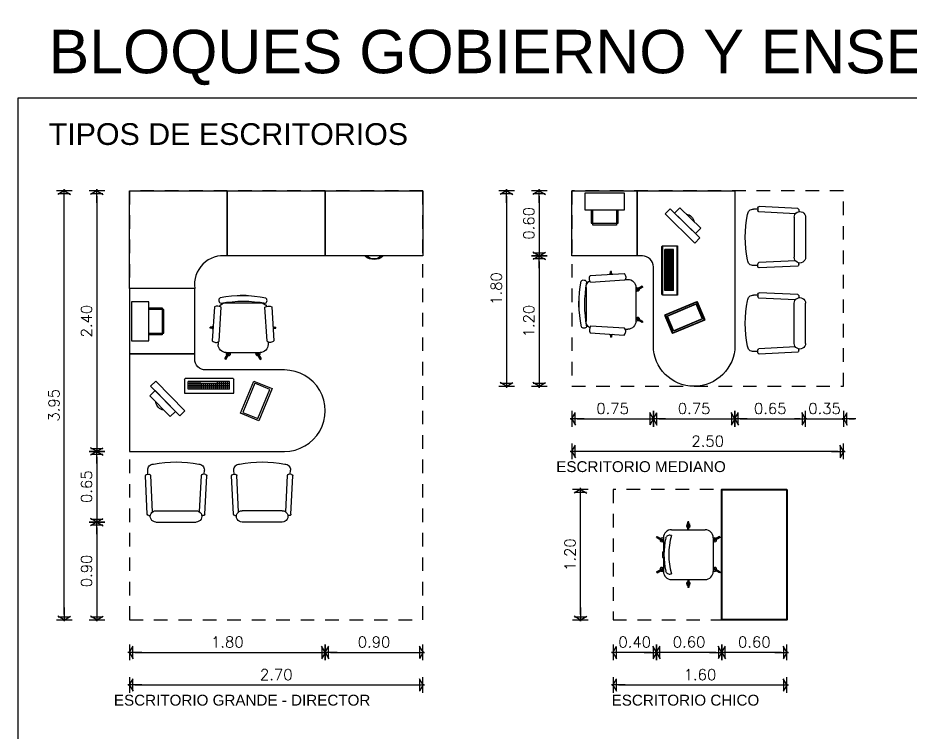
# Model space of a CAD drawing. Header units: millimetres. Extents: x 0 to 53.7, y -32.2 to -5.1.
# Drawn here: x 0.01 to 8.22, y -11.71 to -5.14 of the extents above; entities that cross this region are included whole.
import ezdxf

# ---------------------------------------------------------------- set-up
doc = ezdxf.new("R2010")
doc.units = ezdxf.units.MM
doc.header["$MEASUREMENT"] = 0
doc.linetypes.add('HIDDEN2', pattern=[0.1875, 0.125, -0.0625])
for name, color, linetype in [('Cot', 8, 'Continuous'), ('Mob', 8, 'Continuous'), ('Proy', 9, 'HIDDEN2'), ('Tex', 2, 'Continuous')]:
    doc.layers.add(name, color=color, linetype=linetype)
doc.styles.add('ARIAL', font='arial.ttf')
doc.styles.add('ROMANS', font='romans.shx')
doc.dimstyles.new('PAÑO', dxfattribs={"dimscale": 0.5, "dimtxt": 0.2, "dimasz": 0.1, "dimexe": 0.18, "dimexo": 0.0625, "dimgap": 0.09, "dimtad": 1, "dimzin": 0, "dimdsep": 46, "dimtxsty": 'ROMANS', "dimblk1": 'COTP', "dimblk2": 'COTP', "dimsah": 1, "dimcen": 0.09, "dimse1": 1, "dimse2": 1, "dimclrd": 256, "dimclrt": 2, "dimaunit": 1, "dimadec": 0, "dimazin": 0, "dimtfac": 1, "dimtix": 1, "dimtmove": 2, "dimatfit": 0, "dimldrblk": 'COTP', "dimfxl": 0.18, "dimtolj": 1, "dimtzin": 0, "dimarcsym": 0})

# ---------------------------------------------------------------- blocks, each defined once
blk = doc.blocks.new('oficina2')
for p, q in [((2.6112, -0.1577), (2.61, -0.1822)), ((2.9781, -0.1638), (2.624, -0.1461)), ((2.6106, -0.1699), (2.5721, -0.168)), ((2.9566, -0.2118), (2.6216, -0.195)), ((2.9459, -0.2437), (2.9459, -0.6128)), ((2.9897, -0.1767), (2.9891, -0.1889)), ((3.05, -0.2437), (3.05, -0.6128)), ((1.7291, -0.9533), (1.7291, -0.5133)), ((1.7556, -0.9189), (1.7556, -0.5409)), ((1.8276, -0.5409), (1.7556, -0.5409)), ((1.8276, -0.5589), (1.7556, -0.5589)), ((1.7736, -0.9189), (1.7736, -0.5409)), ((1.7916, -0.9189), (1.7916, -0.5409)), ((1.8096, -0.9189), (1.8096, -0.5409)), ((1.8276, -0.9189), (1.8276, -0.5409)), ((1.8276, -0.5769), (1.7556, -0.5769)), ((1.8276, -0.5949), (1.7556, -0.5949)), ((1.8276, -0.6129), (1.7556, -0.6129)), ((1.8276, -0.6309), (1.7556, -0.6309)), ((1.8276, -0.6489), (1.7556, -0.6489)), ((2.9566, -0.6447), (2.6216, -0.6615)), ((1.8276, -0.6669), (1.7736, -0.6669)), ((1.8276, -0.6849), (1.7736, -0.6849)), ((1.8276, -0.7029), (1.7736, -0.7029)), ((1.8276, -0.7209), (1.7736, -0.7209)), ((2.6106, -0.6866), (2.5721, -0.6885)), ((2.6112, -0.6988), (2.61, -0.6744)), ((2.9781, -0.6927), (2.624, -0.7104)), ((2.9897, -0.6798), (2.989, -0.6656)), ((1.2652, -0.7424), (1.2545, -0.7424)), ((1.2545, -0.7699), (1.2545, -0.7424)), ((1.2652, -0.7692), (1.2652, -0.7424)), ((1.3911, -0.8157), (1.4155, -0.8157)), ((1.8276, -0.8109), (1.7556, -0.8109)), ((1.8276, -0.7389), (1.7736, -0.7389)), ((1.8276, -0.7569), (1.7736, -0.7569)), ((1.8276, -0.7749), (1.7736, -0.7749)), ((1.8276, -0.7929), (1.7736, -0.7929)), ((1.0305, -0.8894), (1.0305, -1.167)), ((1.5474, -0.8772), (1.4893, -0.9108)), ((1.5527, -0.8865), (1.4893, -0.9231)), ((1.4893, -0.8894), (1.4893, -1.2007)), ((1.5527, -0.8865), (1.5474, -0.8772)), ((1.8276, -0.8289), (1.7556, -0.8289)), ((1.8276, -0.8469), (1.7556, -0.8469)), ((1.8276, -0.8649), (1.7556, -0.8649)), ((1.8276, -0.8829), (1.7556, -0.8829)), ((1.8276, -0.9009), (1.7556, -0.9009)), ((1.8276, -0.9189), (1.7556, -0.9189)), ((2.6106, -0.9624), (2.5721, -0.9605)), ((2.6112, -0.9501), (2.61, -0.9746)), ((2.9781, -0.9563), (2.624, -0.9385)), ((2.9897, -0.9691), (2.989, -0.9834)), ((0.9601, -1.0178), (0.967, -1.0178)), ((0.9601, -1.0178), (0.9601, -1.0723)), ((2.9566, -1.0043), (2.6216, -0.9875)), ((2.9459, -1.4052), (2.9459, -1.0362)), ((3.05, -1.4052), (3.05, -1.0362)), ((0.9601, -1.0723), (0.9673, -1.0723)), ((1.0305, -1.0723), (1.0305, -1.2007)), ((1.5527, -1.2036), (1.4893, -1.167)), ((1.5474, -1.2129), (1.4893, -1.1793)), ((1.5527, -1.2036), (1.5474, -1.2129)), ((1.3911, -1.2744), (1.4155, -1.2744)), ((1.2545, -1.3202), (1.2545, -1.3477)), ((1.2652, -1.3477), (1.2545, -1.3477)), ((1.2652, -1.3209), (1.2652, -1.3477)), ((2.6112, -1.4913), (2.61, -1.4668)), ((2.9566, -1.4372), (2.6216, -1.454)), ((2.9897, -1.4723), (2.9891, -1.4601)), ((2.6106, -1.479), (2.5721, -1.481)), ((2.9781, -1.4851), (2.624, -1.5029))]:
    blk.add_line(p, q)
for points in [[(0, 0), (0, -0.9), (0.6, -0.9, -0.497335), (0.9, -0.6), (0.9, 0)], [(1.5, 0), (2.4, 0), (2.4, -1.425, -1), (1.65, -1.425), (1.65, -0.7, 0.414214), (1.55, -0.6), (1.5, -0.6)], [(1.0726, -0.8439, -0.281793), (1.0696, -0.7814), (1.3812, -0.762, -0.418015), (1.3851, -0.8243)], [(0.986, -0.8331, -0.667091), (1.035, -0.8428, 0.088922), (1.035, -1.2524, -0.527589), (0.9878, -1.2532, -0.095477)], [(1.0726, -1.2462, 0.281793), (1.0696, -1.3087), (1.3812, -1.3281, 0.418015), (1.3851, -1.2657)]]:
    blk.add_lwpolyline(points, format="xyb", close=True)
for points in [[(0.9, 0), (1.5, 0), (1.5, -0.6), (0.9, -0.6)], [(1.0223, -0.1792), (1.0223, -0.0192), (1.3823, -0.0192), (1.3823, -0.1792)], [(1.7527, -0.2411), (1.7985, -0.1945), (2.0722, -0.4633), (2.0264, -0.51)], [(1.8395, -0.2348), (1.8879, -0.1856), (2.0795, -0.3738), (2.0311, -0.423)], [(0, -0.9), (0, -1.8), (0.6, -1.8), (0.6, -0.9)], [(1.7528, -1.1449), (1.8217, -1.3112), (2.1173, -1.1887), (2.0484, -1.0224)], [(2.0403, -1.042), (2.0977, -1.1806), (1.8298, -1.2916), (1.7724, -1.1531)], [(0, -1.8), (0, -2.7), (0.6, -2.7), (0.6, -1.8)]]:
    blk.add_lwpolyline(points, close=True)
for points in [[(1.0783, -0.1792), (1.0783, -0.2992), (1.3263, -0.2992), (1.3263, -0.1792)], [(1.3103, -0.1792), (1.3103, -0.3152), (1.0943, -0.3152), (1.0943, -0.1792)], [(1.7362, -0.5062), (1.8648, -0.5062), (1.8648, -0.9604), (1.7362, -0.9604)]]:
    blk.add_lwpolyline(points)
at = {"elevation": -0.2125}
blk.add_lwpolyline([(0.603, -2.1685), (0.603, -2.1895, -0.364124), (0.603, -2.3105), (0.603, -2.3315, 0.368623)], format="xyb", close=True, dxfattribs=at)
for centre, radius, start, end in [((2.6234, -0.1583), 0.0122, 87.1286, 177.1286), ((2.9775, -0.1761), 0.0122, 357.1286, 87.1286), ((1.9358, -0.3279), 0.0849, 9.57741, 82.3921), ((3.513, -0.4283), 1.0171, 168.17072, 191.82928), ((2.5695, -0.22), 0.0521, 87.1286, 179.73117), ((2.6222, -0.1828), 0.0122, 177.1286, 267.1286), ((2.9979, -0.2435), 0.0521, 359.73117, 180.26883), ((1.7362, -0.5133), 0.00708, 90, 180), ((2.5695, -0.6365), 0.0521, 180.26883, 272.8714), ((2.9979, -0.613), 0.0521, 179.73117, 0.26883), ((2.6222, -0.6737), 0.0122, 92.8714, 182.8714), ((2.6234, -0.6982), 0.0122, 182.8714, 272.8714), ((2.9775, -0.6805), 0.0122, 272.8714, 2.8714), ((1.2599, -0.779), 0.0182, 107.10464, 152.1172), ((1.2599, -0.779), 0.0182, 35.03547, 72.89536), ((1.4155, -0.8894), 0.0737, 0, 90), ((1.1042, -0.8894), 0.0737, 122.39916, 180), ((1.5024, -0.9093), 0.0183, 46.95214, 136.08365), ((1.5024, -0.9093), 0.0183, 226.95214, 13.00017), ((1.7362, -0.9533), 0.00708, 180, 270), ((2.5695, -1.0125), 0.0521, 87.1286, 179.73117), ((2.6222, -0.9752), 0.0122, 177.1286, 267.1286), ((2.6234, -0.9508), 0.0122, 87.1286, 177.1286), ((2.9979, -1.0359), 0.0521, 359.73117, 180.26883), ((2.9775, -0.9685), 0.0122, 357.1286, 87.1286), ((3.513, -1.2207), 1.0171, 168.17072, 191.82928), ((1.1042, -1.2007), 0.0737, 180, 237.60084), ((1.4155, -1.2007), 0.0737, 270, 0), ((1.5024, -1.1808), 0.0183, 223.91635, 313.04786), ((1.5024, -1.1808), 0.0183, 346.99983, 133.04786), ((1.2599, -1.311), 0.0182, 207.8828, 252.89536), ((1.2599, -1.311), 0.0182, 287.10464, 324.96453), ((2.5695, -1.429), 0.0521, 180.26883, 272.8714), ((2.6222, -1.4662), 0.0122, 92.8714, 182.8714), ((2.9979, -1.4055), 0.0521, 179.73117, 0.26883), ((2.9775, -1.4729), 0.0122, 272.8714, 2.8714), ((2.6234, -1.4907), 0.0122, 182.8714, 272.8714)]:
    blk.add_arc(centre, radius, start, end)
blk = doc.blocks.new('COTP')
at = {"color": 0}
for p, q in [((-2.24, 0), (0.28, 0)), ((0, -1.45), (0, 1.45))]:
    blk.add_line(p, q, dxfattribs=at)
at = {"color": 2}
for p, q in [((0.1, -0.17), (-0.67, 1.16)), ((0.1, 0.17), (-0.67, -1.16)), ((-0.56, -1.11), (-0.56, 1.11))]:
    blk.add_line(p, q, dxfattribs=at)
blk = doc.blocks.new('*D511')
at = {"layer": 'Cot', "lineweight": -2, "transparency": 16777216}
blk.add_line((0.7332, -6.7778), (0.7332, -9.0778), dxfattribs=at)
at = {"layer": 'Defpoints', "color": 0, "transparency": 16777216}
for p in [(1.0332, -6.7278), (0.7332, -9.1278), (1.0332, -9.1278)]:
    blk.add_point(p, dxfattribs=at)
at = {"layer": 'Cot', "lineweight": -2, "transparency": 16777216, "xscale": 0.05, "yscale": 0.05, "zscale": 0.05}
for p, rotation in [((0.7332, -6.7278), 90), ((0.7332, -9.1278), 270)]:
    blk.add_blockref('COTP', p, dxfattribs=dict(at, rotation=rotation))
at = {"layer": 'Cot', "color": 2, "transparency": 16777216, "insert": (0.6382, -7.9278), "char_height": 0.1, "attachment_point": 5, "rotation": 90, "style": 'ROMANS'}
blk.add_mtext('\\A1;2.40', dxfattribs=at)
blk = doc.blocks.new('*D512')
at = {"layer": 'Cot', "lineweight": -2, "transparency": 16777216}
blk.add_line((0.7332, -9.1778), (0.7332, -9.7278), dxfattribs=at)
at = {"layer": 'Defpoints', "color": 0, "transparency": 16777216}
for p in [(1.0332, -9.1278), (0.7332, -9.7778), (1.4614, -9.7778)]:
    blk.add_point(p, dxfattribs=at)
at = {"layer": 'Cot', "lineweight": -2, "transparency": 16777216, "xscale": 0.05, "yscale": 0.05, "zscale": 0.05}
for p, rotation in [((0.7332, -9.1278), 90), ((0.7332, -9.7778), 270)]:
    blk.add_blockref('COTP', p, dxfattribs=dict(at, rotation=rotation))
at = {"layer": 'Cot', "color": 2, "transparency": 16777216, "insert": (0.6382, -9.4528), "char_height": 0.1, "attachment_point": 5, "rotation": 90, "style": 'ROMANS'}
blk.add_mtext('\\A1;0.65', dxfattribs=at)
blk = doc.blocks.new('*D513')
at = {"layer": 'Cot', "lineweight": -2, "transparency": 16777216}
blk.add_line((0.7332, -9.8278), (0.7332, -10.6278), dxfattribs=at)
at = {"layer": 'Defpoints', "color": 0, "transparency": 16777216}
for p in [(1.4614, -9.7778), (0.7332, -10.6778), (1.0332, -10.6778)]:
    blk.add_point(p, dxfattribs=at)
at = {"layer": 'Cot', "lineweight": -2, "transparency": 16777216, "xscale": 0.05, "yscale": 0.05, "zscale": 0.05}
for p, rotation in [((0.7332, -9.7778), 90), ((0.7332, -10.6778), 270)]:
    blk.add_blockref('COTP', p, dxfattribs=dict(at, rotation=rotation))
at = {"layer": 'Cot', "color": 2, "transparency": 16777216, "insert": (0.6382, -10.2278), "char_height": 0.1, "attachment_point": 5, "rotation": 90, "style": 'ROMANS'}
blk.add_mtext('\\A1;0.90', dxfattribs=at)
blk = doc.blocks.new('*D514')
at = {"layer": 'Cot', "lineweight": -2, "transparency": 16777216}
blk.add_line((0.4332, -10.6278), (0.4332, -6.7778), dxfattribs=at)
at = {"layer": 'Defpoints', "color": 0, "transparency": 16777216}
for p in [(0.4332, -6.7278), (1.0332, -6.7278), (1.0332, -10.6778)]:
    blk.add_point(p, dxfattribs=at)
at = {"layer": 'Cot', "lineweight": -2, "transparency": 16777216, "xscale": 0.05, "yscale": 0.05, "zscale": 0.05}
for p, rotation in [((0.4332, -6.7278), 90), ((0.4332, -10.6778), 270)]:
    blk.add_blockref('COTP', p, dxfattribs=dict(at, rotation=rotation))
at = {"layer": 'Cot', "color": 2, "transparency": 16777216, "insert": (0.3382, -8.7028), "char_height": 0.1, "attachment_point": 5, "rotation": 90, "style": 'ROMANS'}
blk.add_mtext('\\A1;3.95', dxfattribs=at)
blk = doc.blocks.new('*D515')
at = {"layer": 'Cot', "lineweight": -2, "transparency": 16777216}
blk.add_line((1.0832, -10.9778), (2.7832, -10.9778), dxfattribs=at)
at = {"layer": 'Defpoints', "color": 0, "transparency": 16777216}
for p in [(2.8332, -8.7528), (1.0332, -10.6778), (2.8332, -10.9778)]:
    blk.add_point(p, dxfattribs=at)
at = {"layer": 'Cot', "lineweight": -2, "transparency": 16777216, "xscale": 0.05, "yscale": 0.05, "zscale": 0.05, "rotation": 180}
blk.add_blockref('COTP', (1.0332, -10.9778), dxfattribs=at)
at = {"layer": 'Cot', "lineweight": -2, "transparency": 16777216, "xscale": 0.05, "yscale": 0.05, "zscale": 0.05}
blk.add_blockref('COTP', (2.8332, -10.9778), dxfattribs=at)
at = {"layer": 'Cot', "color": 2, "transparency": 16777216, "insert": (1.9332, -10.8828), "char_height": 0.1, "attachment_point": 5, "style": 'ROMANS'}
blk.add_mtext('\\A1;1.80', dxfattribs=at)
blk = doc.blocks.new('*D516')
at = {"layer": 'Cot', "lineweight": -2, "transparency": 16777216}
blk.add_line((2.8832, -10.9778), (3.6832, -10.9778), dxfattribs=at)
at = {"layer": 'Defpoints', "color": 0, "transparency": 16777216}
for p in [(2.8332, -8.7528), (3.7332, -10.6778), (3.7332, -10.9778)]:
    blk.add_point(p, dxfattribs=at)
at = {"layer": 'Cot', "lineweight": -2, "transparency": 16777216, "xscale": 0.05, "yscale": 0.05, "zscale": 0.05, "rotation": 180}
blk.add_blockref('COTP', (2.8332, -10.9778), dxfattribs=at)
at = {"layer": 'Cot', "lineweight": -2, "transparency": 16777216, "xscale": 0.05, "yscale": 0.05, "zscale": 0.05}
blk.add_blockref('COTP', (3.7332, -10.9778), dxfattribs=at)
at = {"layer": 'Cot', "color": 2, "transparency": 16777216, "insert": (3.2832, -10.8828), "char_height": 0.1, "attachment_point": 5, "style": 'ROMANS'}
blk.add_mtext('\\A1;0.90', dxfattribs=at)
blk = doc.blocks.new('*D517')
at = {"layer": 'Cot', "lineweight": -2, "transparency": 16777216}
blk.add_line((1.0832, -11.2778), (3.6832, -11.2778), dxfattribs=at)
at = {"layer": 'Defpoints', "color": 0, "transparency": 16777216}
for p in [(1.0332, -10.6778), (3.7332, -10.6778), (3.7332, -11.2778)]:
    blk.add_point(p, dxfattribs=at)
at = {"layer": 'Cot', "lineweight": -2, "transparency": 16777216, "xscale": 0.05, "yscale": 0.05, "zscale": 0.05, "rotation": 180}
blk.add_blockref('COTP', (1.0332, -11.2778), dxfattribs=at)
at = {"layer": 'Cot', "lineweight": -2, "transparency": 16777216, "xscale": 0.05, "yscale": 0.05, "zscale": 0.05}
blk.add_blockref('COTP', (3.7332, -11.2778), dxfattribs=at)
at = {"layer": 'Cot', "color": 2, "transparency": 16777216, "insert": (2.3832, -11.1828), "char_height": 0.1, "attachment_point": 5, "style": 'ROMANS'}
blk.add_mtext('\\A1;2.70', dxfattribs=at)
blk = doc.blocks.new('CIRUGIA opc7$0$escritorio consulta')
for p, q in [((1.0178, -0.0601), (1.0178, -0.067)), ((1.0178, -0.0601), (1.0723, -0.0601)), ((1.0723, -0.0601), (1.0723, -0.0673)), ((0.8894, -0.1305), (1.167, -0.1305)), ((1.0723, -0.1305), (1.2007, -0.1305)), ((0.7424, -0.3652), (0.7424, -0.3545)), ((0.7699, -0.3545), (0.7424, -0.3545)), ((0.7692, -0.3652), (0.7424, -0.3652)), ((1.3202, -0.3545), (1.3477, -0.3545)), ((1.3209, -0.3652), (1.3477, -0.3652)), ((1.3477, -0.3652), (1.3477, -0.3545)), ((0.8157, -0.4911), (0.8157, -0.5155)), ((1.2744, -0.4911), (1.2744, -0.5155)), ((0.8772, -0.6474), (0.9108, -0.5893)), ((0.8865, -0.6527), (0.8772, -0.6474)), ((0.8865, -0.6527), (0.9231, -0.5893)), ((0.8894, -0.5893), (1.2007, -0.5893)), ((1.2036, -0.6527), (1.167, -0.5893)), ((1.2129, -0.6474), (1.1793, -0.5893)), ((1.2036, -0.6527), (1.2129, -0.6474)), ((0.9533, -0.8291), (0.5133, -0.8291)), ((0.9533, -0.8371), (0.5133, -0.8371)), ((0.9189, -0.8556), (0.5409, -0.8556)), ((0.5409, -0.9276), (0.5409, -0.8556)), ((0.9189, -0.8636), (0.5409, -0.8636)), ((0.5409, -0.9356), (0.5409, -0.8636)), ((0.9189, -0.8736), (0.5409, -0.8736)), ((0.9189, -0.8816), (0.5409, -0.8816)), ((0.9189, -0.8916), (0.5409, -0.8916)), ((0.9189, -0.8996), (0.5409, -0.8996)), ((0.5589, -0.9276), (0.5589, -0.8556)), ((0.5589, -0.9356), (0.5589, -0.8636)), ((0.5769, -0.9276), (0.5769, -0.8556)), ((0.5769, -0.9356), (0.5769, -0.8636)), ((0.5949, -0.9276), (0.5949, -0.8556)), ((0.5949, -0.9356), (0.5949, -0.8636)), ((0.6129, -0.9276), (0.6129, -0.8556)), ((0.6129, -0.9356), (0.6129, -0.8636)), ((0.6309, -0.9276), (0.6309, -0.8556)), ((0.6309, -0.9356), (0.6309, -0.8636)), ((0.6489, -0.9276), (0.6489, -0.8556)), ((0.6489, -0.9356), (0.6489, -0.8636)), ((0.6669, -0.9276), (0.6669, -0.8736)), ((0.6669, -0.9356), (0.6669, -0.8816)), ((0.6849, -0.9276), (0.6849, -0.8736)), ((0.6849, -0.9356), (0.6849, -0.8816)), ((0.7029, -0.9276), (0.7029, -0.8736)), ((0.7029, -0.9356), (0.7029, -0.8816)), ((0.7209, -0.9276), (0.7209, -0.8736)), ((0.7209, -0.9356), (0.7209, -0.8816)), ((0.7389, -0.9276), (0.7389, -0.8736)), ((0.7389, -0.9356), (0.7389, -0.8816)), ((0.7569, -0.9276), (0.7569, -0.8736)), ((0.7569, -0.9356), (0.7569, -0.8816)), ((0.7749, -0.9276), (0.7749, -0.8736)), ((0.7749, -0.9356), (0.7749, -0.8816)), ((0.7929, -0.9276), (0.7929, -0.8736)), ((0.7929, -0.9356), (0.7929, -0.8816)), ((0.8109, -0.9276), (0.8109, -0.8556)), ((0.8109, -0.9356), (0.8109, -0.8636)), ((0.8289, -0.9276), (0.8289, -0.8556)), ((0.8289, -0.9356), (0.8289, -0.8636)), ((0.8469, -0.9276), (0.8469, -0.8556)), ((0.8469, -0.9356), (0.8469, -0.8636)), ((0.8649, -0.9276), (0.8649, -0.8556)), ((0.8649, -0.9356), (0.8649, -0.8636)), ((0.8829, -0.9276), (0.8829, -0.8556)), ((0.8829, -0.9356), (0.8829, -0.8636)), ((0.9009, -0.9276), (0.9009, -0.8556)), ((0.9009, -0.9356), (0.9009, -0.8636)), ((0.9189, -0.9276), (0.9189, -0.8556)), ((0.9189, -0.9356), (0.9189, -0.8636)), ((0.1657, -0.9045), (0.4345, -1.1782)), ((0.206, -0.9456), (0.3942, -1.1372)), ((0.9189, -0.9096), (0.5409, -0.9096)), ((0.9189, -0.9176), (0.5409, -0.9176)), ((0.9189, -0.9276), (0.5409, -0.9276)), ((0.9189, -0.9356), (0.5409, -0.9356)), ((0.1577, -1.7112), (0.1822, -1.71)), ((0.1699, -1.7106), (0.168, -1.6721)), ((0.2118, -2.0566), (0.195, -1.7216)), ((0.6447, -2.0566), (0.6615, -1.7216)), ((0.6988, -1.7112), (0.6744, -1.71)), ((0.6866, -1.7106), (0.6885, -1.6721)), ((0.9501, -1.7112), (0.9746, -1.71)), ((0.9624, -1.7106), (0.9605, -1.6721)), ((1.0043, -2.0566), (0.9875, -1.7216)), ((1.4372, -2.0566), (1.454, -1.7216)), ((1.4913, -1.7112), (1.4668, -1.71)), ((1.479, -1.7106), (1.481, -1.6721)), ((0.1638, -2.0781), (0.1461, -1.724)), ((0.6927, -2.0781), (0.7104, -1.724)), ((0.9563, -2.0781), (0.9385, -1.724)), ((1.4851, -2.0781), (1.5029, -1.724)), ((0.2437, -2.0459), (0.6128, -2.0459)), ((1.4052, -2.0459), (1.0362, -2.0459)), ((0.1767, -2.0897), (0.1889, -2.0891)), ((0.6798, -2.0897), (0.6656, -2.089)), ((0.9691, -2.0897), (0.9834, -2.089)), ((1.4723, -2.0897), (1.4601, -2.0891)), ((0.2437, -2.15), (0.6128, -2.15)), ((1.4052, -2.15), (1.0362, -2.15))]:
    blk.add_line(p, q)
for points in [[(0, 0), (0, -0.6), (0.6, -0.6), (0.6, 0)], [(0.1792, -0.1223), (0.0192, -0.1223), (0.0192, -0.4823), (0.1792, -0.4823)], [(1.1449, -0.8528), (1.3112, -0.9217), (1.1887, -1.2173), (1.0224, -1.1484)], [(1.1449, -0.8608), (1.3112, -0.9297), (1.1887, -1.2253), (1.0224, -1.1564)], [(1.042, -1.1403), (1.1806, -1.1977), (1.2916, -0.9298), (1.1531, -0.8724)], [(1.042, -1.1483), (1.1806, -1.2057), (1.2916, -0.9378), (1.1531, -0.8804)]]:
    blk.add_lwpolyline(points, close=True)
for points in [[(0.8331, -0.086, 0.667091), (0.8428, -0.135, -0.088922), (1.2524, -0.135, 0.527589), (1.2532, -0.0878, 0.095477)], [(0.8439, -0.1726, 0.281793), (0.7814, -0.1696), (0.762, -0.4812, 0.418015), (0.8243, -0.4851)], [(1.2462, -0.1726, -0.281793), (1.3087, -0.1696), (1.3281, -0.4812, -0.418015), (1.2657, -0.4851)], [(0, -0.6), (0, -1.5), (1.425, -1.5, 1), (1.425, -0.75), (0.7, -0.75, -0.414214), (0.6, -0.65), (0.6, -0.6)]]:
    blk.add_lwpolyline(points, format="xyb", close=True)
for points in [[(0.1792, -0.1783), (0.2992, -0.1783), (0.2992, -0.4263), (0.1792, -0.4263)], [(0.1792, -0.4103), (0.3152, -0.4103), (0.3152, -0.1943), (0.1792, -0.1943)], [(0.4345, -1.1782), (0.4812, -1.1324), (0.2123, -0.8587), (0.1657, -0.9045)], [(0.5062, -0.8362), (0.5062, -0.9648), (0.9604, -0.9648), (0.9604, -0.8362)], [(0.5062, -0.8442), (0.5062, -0.9727), (0.9604, -0.9727), (0.9604, -0.8442)], [(0.206, -0.9456), (0.1568, -0.9939), (0.345, -1.1855), (0.3942, -1.1372)]]:
    blk.add_lwpolyline(points)
for centre, radius, start, end in [((0.8894, -0.2042), 0.0737, 90, 147.60084), ((1.2007, -0.2042), 0.0737, 32.39916, 90), ((0.779, -0.3599), 0.0182, 117.8828, 162.89536), ((0.779, -0.3599), 0.0182, 197.10464, 234.96453), ((1.311, -0.3599), 0.0182, 17.10464, 62.1172), ((1.311, -0.3599), 0.0182, 305.03547, 342.89536), ((0.8894, -0.5155), 0.0737, 180, 270), ((1.2007, -0.5155), 0.0737, 270, 0), ((0.9093, -0.6024), 0.0183, 133.91635, 223.04786), ((0.9093, -0.6024), 0.0183, 256.99983, 43.04786), ((1.1808, -0.6024), 0.0183, 136.95214, 283.00017), ((1.1808, -0.6024), 0.0183, 316.95214, 46.08365), ((0.5133, -0.8362), 0.00708, 90, 180), ((0.5133, -0.8442), 0.00708, 90, 180), ((0.9533, -0.8362), 0.00708, 0, 90), ((0.9533, -0.8442), 0.00708, 0, 90), ((0.3001, -1.0414), 0.086, 187.85641, 261.11258), ((0.22, -1.6695), 0.0521, 90.26883, 182.8714), ((0.4283, -2.613), 1.0171, 78.17072, 101.82928), ((0.6365, -1.6695), 0.0521, 357.1286, 89.73117), ((1.0125, -1.6695), 0.0521, 90.26883, 182.8714), ((1.2207, -2.613), 1.0171, 78.17072, 101.82928), ((1.429, -1.6695), 0.0521, 357.1286, 89.73117), ((0.1583, -1.7234), 0.0122, 92.8714, 182.8714), ((0.1828, -1.7222), 0.0122, 2.8714, 92.8714), ((0.6737, -1.7222), 0.0122, 87.1286, 177.1286), ((0.6982, -1.7234), 0.0122, 357.1286, 87.1286), ((0.9508, -1.7234), 0.0122, 92.8714, 182.8714), ((0.9752, -1.7222), 0.0122, 2.8714, 92.8714), ((1.4662, -1.7222), 0.0122, 87.1286, 177.1286), ((1.4907, -1.7234), 0.0122, 357.1286, 87.1286), ((0.2435, -2.0979), 0.0521, 89.73117, 270.26883), ((0.613, -2.0979), 0.0521, 269.73117, 90.26883), ((1.0359, -2.0979), 0.0521, 89.73117, 270.26883), ((1.4055, -2.0979), 0.0521, 269.73117, 90.26883), ((0.1761, -2.0775), 0.0122, 182.8714, 272.8714), ((0.6805, -2.0775), 0.0122, 267.1286, 357.1286), ((0.9685, -2.0775), 0.0122, 182.8714, 272.8714), ((1.4729, -2.0775), 0.0122, 267.1286, 357.1286)]:
    blk.add_arc(centre, radius, start, end)
blk = doc.blocks.new('*D518')
at = {"layer": 'Cot', "lineweight": -2, "transparency": 16777216}
blk.add_line((4.8026, -6.7778), (4.8026, -7.2778), dxfattribs=at)
at = {"layer": 'Defpoints', "color": 0, "transparency": 16777216}
for p in [(5.1026, -6.7278), (4.8026, -7.3278), (5.1026, -7.3278)]:
    blk.add_point(p, dxfattribs=at)
at = {"layer": 'Cot', "lineweight": -2, "transparency": 16777216, "xscale": 0.05, "yscale": 0.05, "zscale": 0.05}
for p, rotation in [((4.8026, -6.7278), 90), ((4.8026, -7.3278), 270)]:
    blk.add_blockref('COTP', p, dxfattribs=dict(at, rotation=rotation))
at = {"layer": 'Cot', "color": 2, "transparency": 16777216, "insert": (4.7076, -7.0278), "char_height": 0.1, "attachment_point": 5, "rotation": 90, "style": 'ROMANS'}
blk.add_mtext('\\A1;0.60', dxfattribs=at)
blk = doc.blocks.new('*D519')
at = {"layer": 'Cot', "lineweight": -2, "transparency": 16777216}
blk.add_line((4.8026, -7.3778), (4.8026, -8.4778), dxfattribs=at)
at = {"layer": 'Defpoints', "color": 0, "transparency": 16777216}
for p in [(5.1026, -7.3278), (4.8026, -8.5278), (5.1026, -8.5278)]:
    blk.add_point(p, dxfattribs=at)
at = {"layer": 'Cot', "lineweight": -2, "transparency": 16777216, "xscale": 0.05, "yscale": 0.05, "zscale": 0.05}
for p, rotation in [((4.8026, -7.3278), 90), ((4.8026, -8.5278), 270)]:
    blk.add_blockref('COTP', p, dxfattribs=dict(at, rotation=rotation))
at = {"layer": 'Cot', "color": 2, "transparency": 16777216, "insert": (4.7076, -7.9278), "char_height": 0.1, "attachment_point": 5, "rotation": 90, "style": 'ROMANS'}
blk.add_mtext('\\A1;1.20', dxfattribs=at)
blk = doc.blocks.new('*D520')
at = {"layer": 'Cot', "lineweight": -2, "transparency": 16777216}
blk.add_line((4.5026, -6.7778), (4.5026, -8.4778), dxfattribs=at)
at = {"layer": 'Defpoints', "color": 0, "transparency": 16777216}
for p in [(5.1026, -6.7278), (4.5026, -8.5278), (5.1026, -8.5278)]:
    blk.add_point(p, dxfattribs=at)
at = {"layer": 'Cot', "lineweight": -2, "transparency": 16777216, "xscale": 0.05, "yscale": 0.05, "zscale": 0.05}
for p, rotation in [((4.5026, -6.7278), 90), ((4.5026, -8.5278), 270)]:
    blk.add_blockref('COTP', p, dxfattribs=dict(at, rotation=rotation))
at = {"layer": 'Cot', "color": 2, "transparency": 16777216, "insert": (4.4076, -7.6278), "char_height": 0.1, "attachment_point": 5, "rotation": 90, "style": 'ROMANS'}
blk.add_mtext('\\A1;1.80', dxfattribs=at)
blk = doc.blocks.new('*D521')
at = {"layer": 'Cot', "lineweight": -2, "transparency": 16777216}
blk.add_line((5.1526, -8.8278), (5.8026, -8.8278), dxfattribs=at)
at = {"layer": 'Defpoints', "color": 0, "transparency": 16777216}
for p in [(5.8526, -7.7903), (5.1026, -8.5278), (5.8526, -8.8278)]:
    blk.add_point(p, dxfattribs=at)
at = {"layer": 'Cot', "lineweight": -2, "transparency": 16777216, "xscale": 0.05, "yscale": 0.05, "zscale": 0.05, "rotation": 180}
blk.add_blockref('COTP', (5.1026, -8.8278), dxfattribs=at)
at = {"layer": 'Cot', "lineweight": -2, "transparency": 16777216, "xscale": 0.05, "yscale": 0.05, "zscale": 0.05}
blk.add_blockref('COTP', (5.8526, -8.8278), dxfattribs=at)
at = {"layer": 'Cot', "color": 2, "transparency": 16777216, "insert": (5.4776, -8.7328), "char_height": 0.1, "attachment_point": 5, "style": 'ROMANS'}
blk.add_mtext('\\A1;0.75', dxfattribs=at)
blk = doc.blocks.new('*D522')
at = {"layer": 'Cot', "lineweight": -2, "transparency": 16777216}
blk.add_line((5.9026, -8.8278), (6.5526, -8.8278), dxfattribs=at)
at = {"layer": 'Defpoints', "color": 0, "transparency": 16777216}
for p in [(6.6026, -7.4403), (5.8526, -7.7903), (6.6026, -8.8278)]:
    blk.add_point(p, dxfattribs=at)
at = {"layer": 'Cot', "lineweight": -2, "transparency": 16777216, "xscale": 0.05, "yscale": 0.05, "zscale": 0.05, "rotation": 180}
blk.add_blockref('COTP', (5.8526, -8.8278), dxfattribs=at)
at = {"layer": 'Cot', "lineweight": -2, "transparency": 16777216, "xscale": 0.05, "yscale": 0.05, "zscale": 0.05}
blk.add_blockref('COTP', (6.6026, -8.8278), dxfattribs=at)
at = {"layer": 'Cot', "color": 2, "transparency": 16777216, "insert": (6.2276, -8.7328), "char_height": 0.1, "attachment_point": 5, "style": 'ROMANS'}
blk.add_mtext('\\A1;0.75', dxfattribs=at)
blk = doc.blocks.new('*D523')
at = {"layer": 'Cot', "lineweight": -2, "transparency": 16777216}
blk.add_line((6.6526, -8.8278), (7.2026, -8.8278), dxfattribs=at)
at = {"layer": 'Defpoints', "color": 0, "transparency": 16777216}
for p in [(7.2526, -7.156), (6.6026, -7.4403), (7.2526, -8.8278)]:
    blk.add_point(p, dxfattribs=at)
at = {"layer": 'Cot', "lineweight": -2, "transparency": 16777216, "xscale": 0.05, "yscale": 0.05, "zscale": 0.05, "rotation": 180}
blk.add_blockref('COTP', (6.6026, -8.8278), dxfattribs=at)
at = {"layer": 'Cot', "lineweight": -2, "transparency": 16777216, "xscale": 0.05, "yscale": 0.05, "zscale": 0.05}
blk.add_blockref('COTP', (7.2526, -8.8278), dxfattribs=at)
at = {"layer": 'Cot', "color": 2, "transparency": 16777216, "insert": (6.9276, -8.7328), "char_height": 0.1, "attachment_point": 5, "style": 'ROMANS'}
blk.add_mtext('\\A1;0.65', dxfattribs=at)
blk = doc.blocks.new('*D524')
at = {"layer": 'Cot', "lineweight": -2, "transparency": 16777216}
for p, q in [((7.2026, -8.8278), (7.1526, -8.8278)), ((7.2526, -8.8278), (7.6026, -8.8278)), ((7.6526, -8.8278), (7.7026, -8.8278))]:
    blk.add_line(p, q, dxfattribs=at)
at = {"layer": 'Defpoints', "color": 0, "transparency": 16777216}
for p in [(7.2526, -7.156), (7.6026, -8.5278), (7.6026, -8.8278)]:
    blk.add_point(p, dxfattribs=at)
at = {"layer": 'Cot', "lineweight": -2, "transparency": 16777216, "xscale": 0.05, "yscale": 0.05, "zscale": 0.05}
blk.add_blockref('COTP', (7.2526, -8.8278), dxfattribs=at)
at = {"layer": 'Cot', "lineweight": -2, "transparency": 16777216, "xscale": 0.05, "yscale": 0.05, "zscale": 0.05, "rotation": 180}
blk.add_blockref('COTP', (7.6026, -8.8278), dxfattribs=at)
at = {"layer": 'Cot', "color": 2, "transparency": 16777216, "insert": (7.4276, -8.7328), "char_height": 0.1, "attachment_point": 5, "style": 'ROMANS'}
blk.add_mtext('\\A1;0.35', dxfattribs=at)
blk = doc.blocks.new('*D525')
at = {"layer": 'Cot', "lineweight": -2, "transparency": 16777216}
blk.add_line((7.5526, -9.1278), (5.1526, -9.1278), dxfattribs=at)
at = {"layer": 'Defpoints', "color": 0, "transparency": 16777216}
for p in [(5.1026, -8.5278), (7.6026, -8.5278), (5.1026, -9.1278)]:
    blk.add_point(p, dxfattribs=at)
at = {"layer": 'Cot', "lineweight": -2, "transparency": 16777216, "xscale": 0.05, "yscale": 0.05, "zscale": 0.05, "rotation": 180}
blk.add_blockref('COTP', (5.1026, -9.1278), dxfattribs=at)
at = {"layer": 'Cot', "lineweight": -2, "transparency": 16777216, "xscale": 0.05, "yscale": 0.05, "zscale": 0.05}
blk.add_blockref('COTP', (7.6026, -9.1278), dxfattribs=at)
at = {"layer": 'Cot', "color": 2, "transparency": 16777216, "insert": (6.3526, -9.0328), "char_height": 0.1, "attachment_point": 5, "style": 'ROMANS'}
blk.add_mtext('\\A1;2.50', dxfattribs=at)
blk = doc.blocks.new('SILLA-07')
at = {"color": 0}
for p, q in [((0.2421, 0.3026), (0.2314, 0.3026)), ((0.2314, 0.2294), (0.2314, 0.3026)), ((0.2421, 0.2294), (0.2421, 0.3026)), ((-0.0561, 0.1585), (-0.0507, 0.1678)), ((-0.0507, 0.1678), (0.0074, 0.1343)), ((0.0811, 0.1755), (0.0753, 0.1774)), ((0.0811, 0.2294), (0.3924, 0.2294)), ((0.5242, 0.1678), (0.4661, 0.1343)), ((0.5296, 0.1585), (0.5242, 0.1678)), ((-0.0561, 0.1585), (0.0074, 0.122)), ((0.0074, 0.1557), (0.0074, 0.0272)), ((0.5296, 0.1585), (0.4661, 0.122)), ((0.4661, 0.1557), (0.4661, -0.1557)), ((0, 0.0272), (0.013, 0.0272)), ((0, 0.0272), (0, -0.0272)), ((0, -0.0272), (0.013, -0.0272)), ((0.0074, -0.0272), (0.0074, -0.1557)), ((-0.0561, -0.1585), (0.0074, -0.122)), ((-0.0561, -0.1585), (-0.0507, -0.1678)), ((-0.0507, -0.1678), (0.0074, -0.1343)), ((0.5296, -0.1585), (0.4661, -0.122)), ((0.5242, -0.1678), (0.4661, -0.1343)), ((0.5296, -0.1585), (0.5242, -0.1678)), ((0.0753, -0.1774), (0.0811, -0.1755)), ((0.0811, -0.2294), (0.3924, -0.2294)), ((0.2314, -0.2294), (0.2314, -0.3026)), ((0.2421, -0.2294), (0.2421, -0.3026)), ((0.2421, -0.3026), (0.2314, -0.3026))]:
    blk.add_line(p, q, dxfattribs=at)
for centre, radius, start, end in [((0.2367, 0.266), 0.0182, 107.10464, 252.89536), ((0.2367, 0.266), 0.0182, 287.10464, 72.89536), ((0.0811, 0.1557), 0.0737, 90, 180), ((0.0641, 0.1422), 0.0369, 72.35455, 166.41241), ((0.7066, 0), 0.6496, 164.3252, 195.6748), ((0.3924, 0.1557), 0.0737, 360, 90), ((-0.0058, 0.1357), 0.0183, 166.99983, 313.04786), ((-0.0058, 0.1357), 0.0183, 43.91635, 133.04786), ((0.7498, 0), 0.7371, 168.18756, 191.81244), ((0.4793, 0.1357), 0.0183, 46.95214, 136.08365), ((0.4793, 0.1357), 0.0183, 226.95214, 13.00017), ((-0.0058, -0.1357), 0.0183, 46.95214, 193.00017), ((-0.0058, -0.1357), 0.0183, 226.95214, 316.08365), ((0.0811, -0.1557), 0.0737, 180, 270), ((0.0641, -0.1422), 0.0369, 193.58759, 287.64545), ((0.3924, -0.1557), 0.0737, 270, 360), ((0.4793, -0.1357), 0.0183, 223.91635, 313.04786), ((0.4793, -0.1357), 0.0183, 346.99983, 133.04786), ((0.2367, -0.266), 0.0182, 107.10464, 252.89536), ((0.2367, -0.266), 0.0182, 287.10464, 72.89536)]:
    blk.add_arc(centre, radius, start, end, dxfattribs=at)
blk = doc.blocks.new('mtrab_ind')
at = {"lineweight": 40}
blk.add_lwpolyline([(0, 0), (1.2, 0), (1.2, 0.6), (0, 0.6)], close=True, dxfattribs=at)
at = {"extrusion": (0, 0, -1), "zscale": -1, "rotation": 269.9999999999674}
blk.add_blockref('SILLA-07', (-0.6, 1.1439), dxfattribs=at)
blk = doc.blocks.new('*D526')
at = {"layer": 'Cot', "lineweight": -2, "transparency": 16777216}
blk.add_line((7.0315, -10.9778), (6.5315, -10.9778), dxfattribs=at)
at = {"layer": 'Defpoints', "color": 0, "transparency": 16777216}
for p in [(6.4815, -10.6778), (7.0815, -10.6778), (6.4815, -10.9778)]:
    blk.add_point(p, dxfattribs=at)
at = {"layer": 'Cot', "lineweight": -2, "transparency": 16777216, "xscale": 0.05, "yscale": 0.05, "zscale": 0.05, "rotation": 180}
blk.add_blockref('COTP', (6.4815, -10.9778), dxfattribs=at)
at = {"layer": 'Cot', "lineweight": -2, "transparency": 16777216, "xscale": 0.05, "yscale": 0.05, "zscale": 0.05}
blk.add_blockref('COTP', (7.0815, -10.9778), dxfattribs=at)
at = {"layer": 'Cot', "color": 2, "transparency": 16777216, "insert": (6.7815, -10.8828), "char_height": 0.1, "attachment_point": 5, "style": 'ROMANS'}
blk.add_mtext('\\A1;0.60', dxfattribs=at)
blk = doc.blocks.new('*D527')
at = {"layer": 'Cot', "lineweight": -2, "transparency": 16777216}
blk.add_line((6.4315, -10.9778), (5.9315, -10.9778), dxfattribs=at)
at = {"layer": 'Defpoints', "color": 0, "transparency": 16777216}
for p in [(5.8815, -10.2364), (6.4815, -10.6778), (5.8815, -10.9778)]:
    blk.add_point(p, dxfattribs=at)
at = {"layer": 'Cot', "lineweight": -2, "transparency": 16777216, "xscale": 0.05, "yscale": 0.05, "zscale": 0.05, "rotation": 180}
blk.add_blockref('COTP', (5.8815, -10.9778), dxfattribs=at)
at = {"layer": 'Cot', "lineweight": -2, "transparency": 16777216, "xscale": 0.05, "yscale": 0.05, "zscale": 0.05}
blk.add_blockref('COTP', (6.4815, -10.9778), dxfattribs=at)
at = {"layer": 'Cot', "color": 2, "transparency": 16777216, "insert": (6.1815, -10.8828), "char_height": 0.1, "attachment_point": 5, "style": 'ROMANS'}
blk.add_mtext('\\A1;0.60', dxfattribs=at)
blk = doc.blocks.new('*D528')
at = {"layer": 'Cot', "lineweight": -2, "transparency": 16777216}
blk.add_line((5.8315, -10.9778), (5.5315, -10.9778), dxfattribs=at)
at = {"layer": 'Defpoints', "color": 0, "transparency": 16777216}
for p in [(5.8815, -10.2364), (5.4815, -10.6778), (5.4815, -10.9778)]:
    blk.add_point(p, dxfattribs=at)
at = {"layer": 'Cot', "lineweight": -2, "transparency": 16777216, "xscale": 0.05, "yscale": 0.05, "zscale": 0.05, "rotation": 180}
blk.add_blockref('COTP', (5.4815, -10.9778), dxfattribs=at)
at = {"layer": 'Cot', "lineweight": -2, "transparency": 16777216, "xscale": 0.05, "yscale": 0.05, "zscale": 0.05}
blk.add_blockref('COTP', (5.8815, -10.9778), dxfattribs=at)
at = {"layer": 'Cot', "color": 2, "transparency": 16777216, "insert": (5.6815, -10.8828), "char_height": 0.1, "attachment_point": 5, "style": 'ROMANS'}
blk.add_mtext('\\A1;0.40', dxfattribs=at)
blk = doc.blocks.new('*D529')
at = {"layer": 'Cot', "lineweight": -2, "transparency": 16777216}
blk.add_line((5.5315, -11.2778), (7.0315, -11.2778), dxfattribs=at)
at = {"layer": 'Defpoints', "color": 0, "transparency": 16777216}
for p in [(5.4815, -10.6778), (7.0815, -10.6778), (7.0815, -11.2778)]:
    blk.add_point(p, dxfattribs=at)
at = {"layer": 'Cot', "lineweight": -2, "transparency": 16777216, "xscale": 0.05, "yscale": 0.05, "zscale": 0.05, "rotation": 180}
blk.add_blockref('COTP', (5.4815, -11.2778), dxfattribs=at)
at = {"layer": 'Cot', "lineweight": -2, "transparency": 16777216, "xscale": 0.05, "yscale": 0.05, "zscale": 0.05}
blk.add_blockref('COTP', (7.0815, -11.2778), dxfattribs=at)
at = {"layer": 'Cot', "color": 2, "transparency": 16777216, "insert": (6.2815, -11.1828), "char_height": 0.1, "attachment_point": 5, "style": 'ROMANS'}
blk.add_mtext('\\A1;1.60', dxfattribs=at)
blk = doc.blocks.new('*D530')
at = {"layer": 'Cot', "lineweight": -2, "transparency": 16777216}
blk.add_line((5.1815, -10.6278), (5.1815, -9.5278), dxfattribs=at)
at = {"layer": 'Defpoints', "color": 0, "transparency": 16777216}
for p in [(5.1815, -9.4778), (5.4815, -9.4778), (5.4815, -10.6778)]:
    blk.add_point(p, dxfattribs=at)
at = {"layer": 'Cot', "lineweight": -2, "transparency": 16777216, "xscale": 0.05, "yscale": 0.05, "zscale": 0.05}
for p, rotation in [((5.1815, -9.4778), 90), ((5.1815, -10.6778), 270)]:
    blk.add_blockref('COTP', p, dxfattribs=dict(at, rotation=rotation))
at = {"layer": 'Cot', "color": 2, "transparency": 16777216, "insert": (5.0865, -10.0778), "char_height": 0.1, "attachment_point": 5, "rotation": 90, "style": 'ROMANS'}
blk.add_mtext('\\A1;1.20', dxfattribs=at)

msp = doc.modelspace()

# ---------------------------------------------------------------- linework, layer by layer
at = {"layer": 'Proy'}
for points in [[(1.0332, -6.7278), (1.0332, -10.6778), (3.7332, -10.6778), (3.7332, -6.7278)], [(5.1026, -6.7278), (5.1026, -8.5278), (7.6026, -8.5278), (7.6026, -6.7278)], [(7.0815, -9.4778), (5.4815, -9.4778), (5.4815, -10.6778), (7.0815, -10.6778)]]:
    msp.add_lwpolyline(points, close=True, dxfattribs=at)
at = {"layer": 'Tex'}
msp.add_lwpolyline([(0.006, -5.8754), (0.006, -17.2254), (27.406, -17.2254), (27.406, -5.8754)], close=True, dxfattribs=at)

# ---------------------------------------------------------------- block references
at = {"layer": 'Mob', "extrusion": (0, 0, -1), "zscale": -1, "rotation": 270}
msp.add_blockref('oficina2', (-1.0332, -6.7278), dxfattribs=at)
at = {"layer": 'Mob', "xscale": -1}
for name, p, rotation in [('CIRUGIA opc7$0$escritorio consulta', (5.1026, -6.7278), 90.00062368943905), ('mtrab_ind', (7.0815, -9.4778), 90)]:
    msp.add_blockref(name, p, dxfattribs=dict(at, rotation=rotation))

# ---------------------------------------------------------------- texts
at = {"layer": 'Tex', "style": 'ARIAL'}
for s, height, p in [('BLOQUES GOBIERNO Y ENSEÑANZA', 0.4, (0.2897, -5.6461)), ('TIPOS DE ESCRITORIOS', 0.2, (0.2897, -6.3058))]:
    msp.add_text(s, height=height, dxfattribs=at).set_placement(p)
at = {"layer": 'Tex', "char_height": 0.1, "width": 3.881855, "attachment_point": 1, "style": 'ARIAL'}
for s, insert in [('ESCRITORIO MEDIANO', (4.9593, -9.2177)), ('ESCRITORIO GRANDE - DIRECTOR ', (0.8899, -11.3677)), ('ESCRITORIO CHICO', (5.469, -11.3677))]:
    msp.add_mtext(s, dxfattribs=dict(at, insert=insert))

# ---------------------------------------------------------------- dimensions: what is measured, and where the dimension line sits
at = {"layer": 'Cot'}
for base, p1, p2, picture, middle in [((0.4332, -6.7278), (1.0332, -10.6778), (1.0332, -6.7278), '*D514', (0.3382, -8.7028)), ((0.7332, -9.1278), (1.0332, -6.7278), (1.0332, -9.1278), '*D511', (0.6382, -7.9278)), ((4.5026, -8.5278), (5.1026, -6.7278), (5.1026, -8.5278), '*D520', (4.4076, -7.6278)), ((4.8026, -7.3278), (5.1026, -6.7278), (5.1026, -7.3278), '*D518', (4.7076, -7.0278)), ((4.8026, -8.5278), (5.1026, -7.3278), (5.1026, -8.5278), '*D519', (4.7076, -7.9278)), ((0.7332, -9.7778), (1.0332, -9.1278), (1.4614, -9.7778), '*D512', (0.6382, -9.4528)), ((5.1815, -9.4778), (5.4815, -10.6778), (5.4815, -9.4778), '*D530', (5.0865, -10.0778)), ((0.7332, -10.6778), (1.4614, -9.7778), (1.0332, -10.6778), '*D513', (0.6382, -10.2278))]:
    dim = msp.add_linear_dim(base=base, p1=p1, p2=p2, angle=90, dimstyle='PAÑO', dxfattribs=at)
    dim.commit()
    dim.dimension.update_dxf_attribs({"geometry": picture, "text_midpoint": middle})
for base, p1, p2, picture, middle in [((7.2526, -8.8278), (6.6026, -7.4403), (7.2526, -7.156), '*D523', (6.9276, -8.7328)), ((7.6026, -8.8278), (7.2526, -7.156), (7.6026, -8.5278), '*D524', (7.4276, -8.7328)), ((6.6026, -8.8278), (5.8526, -7.7903), (6.6026, -7.4403), '*D522', (6.2276, -8.7328)), ((5.8526, -8.8278), (5.1026, -8.5278), (5.8526, -7.7903), '*D521', (5.4776, -8.7328)), ((5.1026, -9.1278), (7.6026, -8.5278), (5.1026, -8.5278), '*D525', (6.3526, -9.0328)), ((2.8332, -10.9778), (1.0332, -10.6778), (2.8332, -8.7528), '*D515', (1.9332, -10.8828)), ((3.7332, -10.9778), (2.8332, -8.7528), (3.7332, -10.6778), '*D516', (3.2832, -10.8828)), ((5.4815, -10.9778), (5.8815, -10.2364), (5.4815, -10.6778), '*D528', (5.6815, -10.8828)), ((5.8815, -10.9778), (6.4815, -10.6778), (5.8815, -10.2364), '*D527', (6.1815, -10.8828)), ((3.7332, -11.2778), (1.0332, -10.6778), (3.7332, -10.6778), '*D517', (2.3832, -11.1828)), ((7.0815, -11.2778), (5.4815, -10.6778), (7.0815, -10.6778), '*D529', (6.2815, -11.1828)), ((6.4815, -10.9778), (7.0815, -10.6778), (6.4815, -10.6778), '*D526', (6.7815, -10.8828))]:
    dim = msp.add_linear_dim(base=base, p1=p1, p2=p2, dimstyle='PAÑO', dxfattribs=at)
    dim.commit()
    dim.dimension.update_dxf_attribs({"geometry": picture, "text_midpoint": middle})

doc.saveas('drawing.dxf')
